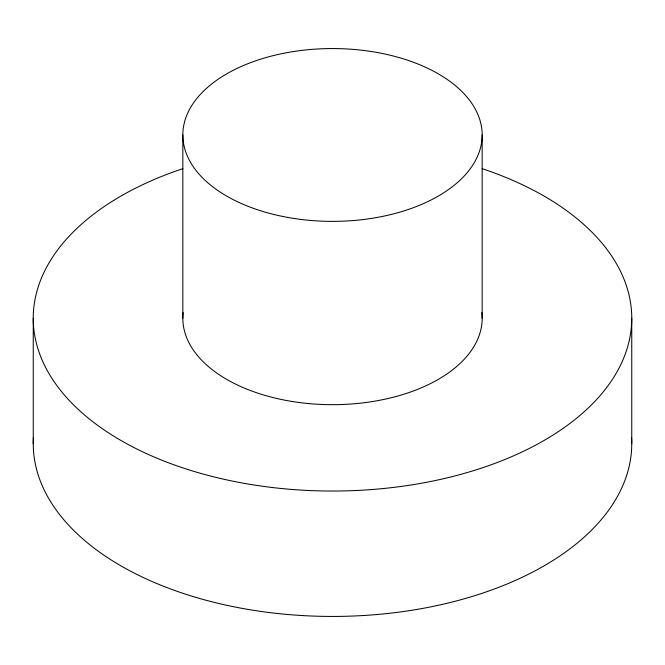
<?xml version="1.0" encoding="UTF-8"?>
<svg xmlns="http://www.w3.org/2000/svg" width="665" height="665" viewBox="0 0 665 665"><rect width="100%" height="100%" fill="white"/><g stroke="black" fill="none" stroke-linecap="round" stroke-linejoin="round"><path stroke-width="1" d="M631.75 318.269L631.75 443.671M482.167 134.97A149.667 86.408 0 0 1 257.671 209.799A149.667 86.408 0 0 1 257.671 60.133A149.667 86.408 0 0 1 482.167 134.97L482.167 318.269M182.833 134.97L182.833 318.269M33.25 318.269L33.25 443.671M481.842 312.617A149.667 86.408 0 0 1 332.5 404.677A149.667 86.408 0 0 1 183.158 312.617M482.125 168.644A299.25 172.767 0 0 1 561.742 429.324A299.25 172.767 0 0 1 103.258 429.324A299.25 172.767 0 0 1 182.875 168.644M631.559 437.504A299.25 172.767 0 0 1 332.5 616.438A299.25 172.767 0 0 1 33.441 437.504"/></g></svg>
